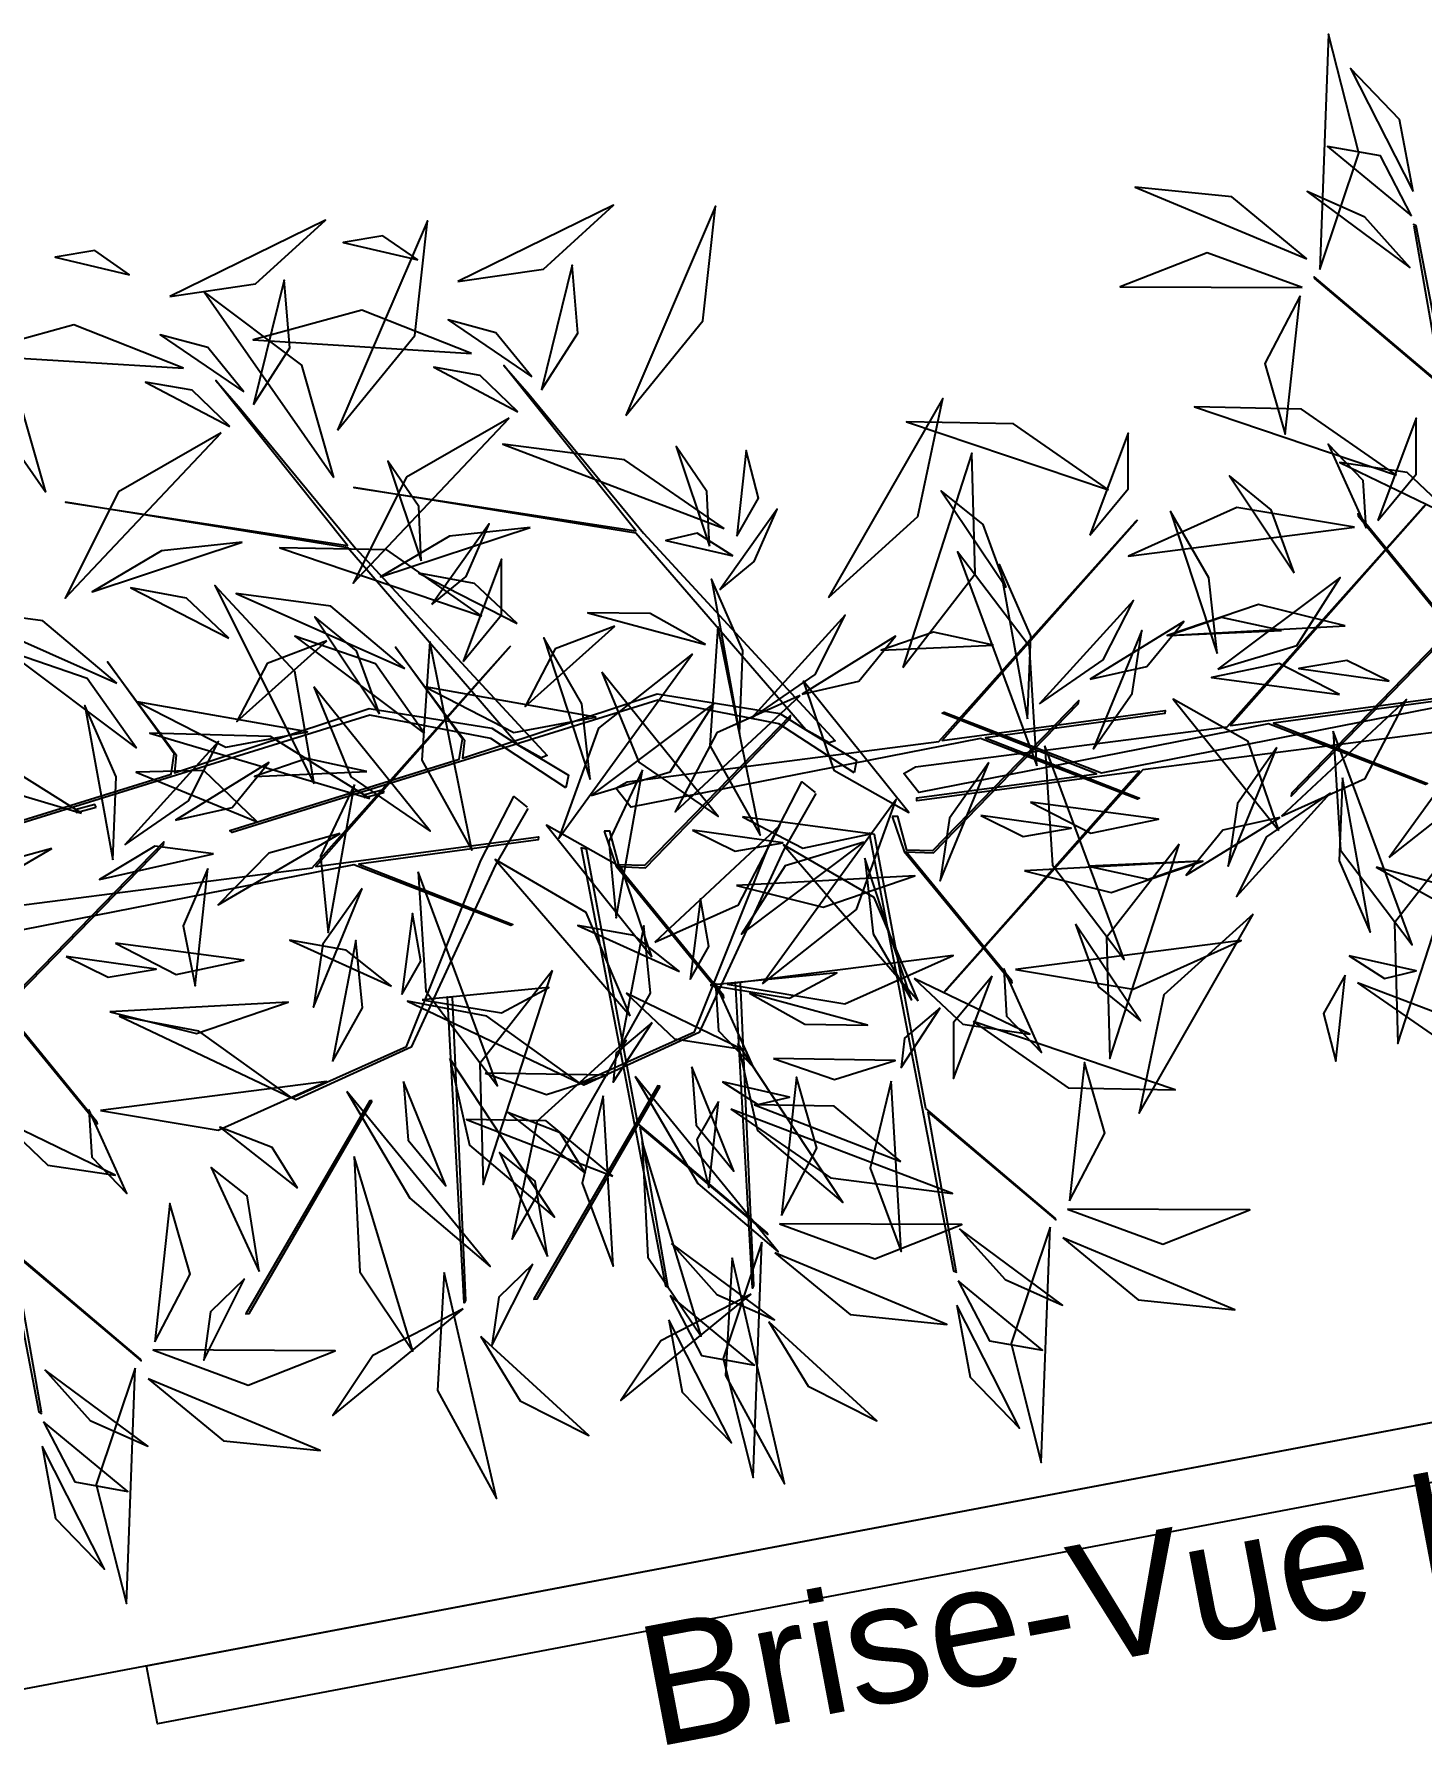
# Model space of a CAD drawing. Header units: centimetres. Extents: x 197412 to 267601, y -375791 to -305433.
# Drawn here: x 207585 to 208763, y -344575 to -343131 of the extents above; entities that cross this region are included whole.
import ezdxf

# ---------------------------------------------------------------- set-up
doc = ezdxf.new("R2010")
doc.units = ezdxf.units.CM
doc.layers.add('3-BAT C-Niveau 0', color=250, linetype='Continuous')
doc.styles.add('Helvetica', font='arial.ttf')

# ---------------------------------------------------------------- blocks, each defined once
blk = doc.blocks.new('Groupe-240-1')
at = {"linetype": 'Continuous', "flags": 128}
for points in [[(12559.5, -47176.49), (12553.13, -47172.32), (12542.85, -47170.32), (12506.75, -47181.54), (12506.55, -47181.37), (12525.99, -47175.33), (12526.27, -47173.62), (12520.59, -47165.81), (12526.44, -47173.71), (12526.28, -47175.22), (12542.81, -47169.78), (12553.2, -47171.45), (12555.42, -47172.84), (12540.99, -47156.14), (12517.04, -47152.25), (12540.98, -47155.94), (12529.79, -47141.92), (12531.9, -47144.34), (12541.62, -47156.14), (12557.9, -47173.75), (12557.4, -47173.95), (12555.42, -47172.84), (12559.73, -47175.43)], [(12607.99, -47153.77), (12591.44, -47172.47), (12610.34, -47169.95), (12610.32, -47170.19), (12595.1, -47172.25), (12608.17, -47177.38), (12608, -47177.47), (12594.67, -47172.31), (12565, -47178.14), (12563.73, -47176.53), (12564.7, -47175.98), (12591.15, -47172.58), (12607.8, -47153.95)], [(12554.81, -47164.48), (12538.27, -47183.18), (12557.16, -47180.66), (12557.15, -47180.9), (12541.92, -47182.97), (12554.99, -47188.09), (12554.83, -47188.18), (12541.49, -47183.03), (12511.82, -47188.85), (12510.55, -47187.25), (12511.53, -47186.69), (12537.98, -47183.29), (12554.62, -47164.66)], [(12562.75, -47180.19), (12563.75, -47183.14), (12572.91, -47194.31), (12572.88, -47194.13), (12563.93, -47183.18), (12566.24, -47183.28), (12578.52, -47170.62), (12578.56, -47170.36), (12566.16, -47183.1), (12563.98, -47183.04), (12563.22, -47180.18)], [(12509.57, -47190.9), (12510.58, -47193.85), (12519.74, -47205.02), (12519.7, -47204.84), (12510.75, -47193.89), (12513.06, -47193.99), (12525.34, -47181.33), (12525.39, -47181.07), (12512.99, -47193.81), (12510.81, -47193.75), (12510.04, -47190.89)], [(12550.99, -47220), (12550.87, -47220.22), (12549.45, -47194.24), (12549.84, -47194.26)], [(12543.05, -47203.06), (12542.86, -47203.06), (12532.34, -47221.15), (12532.61, -47221.11)]]:
    blk.add_lwpolyline(points, close=True, dxfattribs=at)
for points in [[(12556.26, -47178.25), (12553.52, -47183.04), (12546.37, -47198.52), (12536.57, -47202.99), (12536.23, -47202.82), (12545.97, -47198.45), (12552.27, -47182.67), (12555.08, -47177.23), (12556.21, -47178.15)], [(12568.16, -47218.77), (12565.81, -47205.29), (12576.63, -47214.41), (12576.58, -47214.27), (12565.59, -47204.98), (12561.24, -47181.71), (12560.8, -47181.59), (12567.94, -47218.76), (12568.18, -47218.87), (12568.17, -47218.8)], [(12514.99, -47229.48), (12512.63, -47216), (12523.45, -47225.12), (12523.4, -47224.98), (12512.42, -47215.69), (12508.07, -47192.42), (12507.62, -47192.3), (12514.77, -47229.47), (12515.01, -47229.59), (12514.99, -47229.51)]]:
    blk.add_lwpolyline(points, dxfattribs=at)
at = {"linetype": 'Continuous'}
for points in [[(12525.88, -47134.79, -212.86), (12533.15, -47133.72, -209.91), (12539.11, -47128.31, -208.14), (12539.11, -47128.31, -208.14), (12525.88, -47134.79, -212.86)], [(12525.88, -47134.79, -212.86), (12533.15, -47133.72, -209.91), (12539.11, -47128.31, -208.14), (12539.11, -47128.31, -208.14), (12525.88, -47134.79, -212.86)], [(12540.13, -47146.14, -223.66), (12546.68, -47138.12, -222.36), (12547.75, -47128.38, -219.58), (12547.75, -47128.38, -219.58), (12540.13, -47146.14, -223.66)], [(12522.48, -47132.96, -211.21), (12519.53, -47130.89, -209.03), (12516.15, -47131.47, -206.71), (12516.15, -47131.47, -206.71), (12522.48, -47132.96, -211.21)], [(12522.48, -47132.96, -211.21), (12519.53, -47130.89, -209.03), (12516.15, -47131.47, -206.71), (12516.15, -47131.47, -206.71), (12522.48, -47132.96, -211.21)], [(12532.99, -47143.98, -232.48), (12536.06, -47139.17, -232.45), (12535.59, -47133.4, -231.83), (12535.59, -47133.4, -231.83), (12532.99, -47143.98, -232.48)], [(12515.37, -47151.41, -215.07), (12512.64, -47141.89, -213.8), (12504.37, -47135.64, -214.42), (12504.37, -47135.64, -214.42), (12515.37, -47151.41, -215.07)], [(12527.05, -47140.89, -228.35), (12517.74, -47137.21, -229.1), (12508.53, -47139.74, -232.12), (12508.53, -47139.74, -232.12), (12527.05, -47140.89, -228.35)], [(12532.18, -47142.88, -232.75), (12529.11, -47139.14, -233.5), (12525.06, -47138.04, -235.42), (12525.06, -47138.04, -235.42), (12532.18, -47142.88, -232.75)], [(12530.97, -47145.84, -229.3), (12527.78, -47142.75, -228.25), (12523.83, -47142.06, -226.49), (12523.83, -47142.06, -226.49), (12530.97, -47145.84, -229.3)], [(12605.53, -47151.22, -207.25), (12597.48, -47145.6, -205.29), (12588.41, -47145.43, -201.98), (12588.41, -47145.43, -201.98), (12605.53, -47151.22, -207.25)], [(12530.25, -47146.38, -228.97), (12521.53, -47151.38, -227.8), (12517, -47160.39, -227.09), (12517, -47160.39, -227.09), (12530.25, -47146.38, -228.97)], [(12603.95, -47155.07, -215.21), (12607.22, -47151.12, -213.09), (12607.22, -47146.39, -210.46), (12607.22, -47146.39, -210.46), (12603.95, -47155.07, -215.21)], [(12547.23, -47157.24, -172.05), (12547.02, -47152.61, -171.7), (12544.4, -47148.77, -172.02), (12544.4, -47148.77, -172.02), (12547.23, -47157.24, -172.05)], [(12547.23, -47157.24, -172.05), (12547.02, -47152.61, -171.7), (12544.4, -47148.77, -172.02), (12544.4, -47148.77, -172.02), (12547.23, -47157.24, -172.05)], [(12596.85, -47159.5, -210.84), (12594.9, -47154.16, -209.98), (12591.35, -47151.28, -207.2), (12591.35, -47151.28, -207.2), (12596.85, -47159.5, -210.84)], [(12548.12, -47160.94, -171.59), (12551.03, -47158.55, -169.03), (12552.99, -47154.1, -167.96), (12552.99, -47154.1, -167.96), (12548.12, -47160.94, -171.59)], [(12614.75, -47165.09, -200.44), (12614.04, -47158.67, -199.26), (12610.8, -47153.06, -200.49), (12610.8, -47153.06, -200.49), (12614.75, -47165.09, -200.44)], [(12532.03, -47155.66, -196.26), (12525.17, -47156.38, -195.05), (12519.31, -47159.86, -196.39), (12519.31, -47159.86, -196.39), (12532.03, -47155.66, -196.26)], [(12552.36, -47161.93, -207.25), (12544.3, -47156.31, -205.29), (12535.23, -47156.14, -201.98), (12535.23, -47156.14, -201.98), (12552.36, -47161.93, -207.25)], [(12550.77, -47165.78, -215.21), (12554.04, -47161.83, -213.09), (12554.04, -47157.1, -210.46), (12554.04, -47157.1, -210.46), (12550.77, -47165.78, -215.21)], [(12530.91, -47163.79, -195.33), (12527.31, -47160.41, -195.1), (12522.58, -47159.53, -194.26), (12522.58, -47159.53, -194.26), (12530.91, -47163.79, -195.33)], [(12574.22, -47171.89, -183.78), (12574.5, -47164.85, -183.14), (12571.86, -47158.8, -184.94), (12571.86, -47158.8, -184.94), (12574.22, -47171.89, -183.78)], [(12614.82, -47166.44, -200.73), (12621.51, -47164.42, -197.34), (12625.21, -47158.64, -193.77), (12625.21, -47158.64, -193.77), (12614.82, -47166.44, -200.73)], [(12614.82, -47166.44, -200.73), (12621.51, -47164.42, -197.34), (12625.21, -47158.64, -193.77), (12625.21, -47158.64, -193.77), (12614.82, -47166.44, -200.73)], [(12521.38, -47167.62, -201.48), (12515.12, -47162.32, -202.35), (12507.08, -47161.25, -201.76), (12507.08, -47161.25, -201.76), (12521.38, -47167.62, -201.48)], [(12543.68, -47170.21, -210.84), (12541.73, -47164.87, -209.98), (12538.18, -47161.99, -207.2), (12538.18, -47161.99, -207.2), (12543.68, -47170.21, -210.84)], [(12575.23, -47170.62, -176.88), (12580.65, -47166.89, -176.9), (12583.2, -47161.84, -174.04), (12583.2, -47161.84, -174.04), (12575.23, -47170.62, -176.88)], [(12539.21, -47164.03, -184.69), (12534.14, -47165.95, -183.17), (12531.58, -47170.87, -181.63), (12531.58, -47170.87, -181.63), (12539.21, -47164.03, -184.69)], [(12547.94, -47164.07, -176.08), (12547.26, -47174.15, -174.79), (12551.53, -47181.79, -170.69), (12551.53, -47181.79, -170.69), (12547.94, -47164.07, -176.08)], [(12561.57, -47175.8, -200.44), (12560.86, -47169.38, -199.26), (12557.62, -47163.77, -200.49), (12557.62, -47163.77, -200.49), (12561.57, -47175.8, -200.44)], [(12579.54, -47168.54, -161.32), (12584.36, -47167.45, -161.24), (12587.47, -47163.64, -160.95), (12587.47, -47163.64, -160.95), (12579.54, -47168.54, -161.32)], [(12595.78, -47164.39, -223.21), (12590.69, -47163.29, -222.61), (12586.26, -47164.82, -220.88), (12586.26, -47164.82, -220.88), (12595.78, -47164.39, -223.21)], [(12595.78, -47164.39, -223.21), (12590.69, -47163.29, -222.61), (12586.26, -47164.82, -220.88), (12586.26, -47164.82, -220.88), (12595.78, -47164.39, -223.21)], [(12523.06, -47173.14, -207.16), (12518.88, -47167.22, -205.48), (12512.07, -47164.87, -203.83), (12512.07, -47164.87, -203.83), (12523.06, -47173.14, -207.16)], [(12523.06, -47173.14, -207.16), (12518.88, -47167.22, -205.48), (12512.07, -47164.87, -203.83), (12512.07, -47164.87, -203.83), (12523.06, -47173.14, -207.16)], [(12629.35, -47182.41, -204.31), (12637.34, -47176.12, -204.16), (12640.7, -47166.78, -202.67), (12640.7, -47166.78, -202.67), (12629.35, -47182.41, -204.31)], [(12538.1, -47167.93, -205.3), (12541.25, -47175.57, -204.92), (12547.97, -47180.17, -203.9), (12547.97, -47180.17, -203.9), (12538.1, -47167.93, -205.3)], [(12521.04, -47182.6, -183.78), (12521.33, -47175.57, -183.14), (12518.68, -47169.51, -184.94), (12518.68, -47169.51, -184.94), (12521.04, -47182.6, -183.78)], [(12523.13, -47169.19, -188.89), (12530.63, -47173.05, -185.79), (12537.58, -47171.75, -181.22), (12537.58, -47171.75, -181.22), (12523.13, -47169.19, -188.89)], [(12561.64, -47177.15, -200.73), (12568.34, -47175.13, -197.34), (12572.04, -47169.35, -193.77), (12572.04, -47169.35, -193.77), (12561.64, -47177.15, -200.73)], [(12561.64, -47177.15, -200.73), (12568.34, -47175.13, -197.34), (12572.04, -47169.35, -193.77), (12572.04, -47169.35, -193.77), (12561.64, -47177.15, -200.73)], [(12619.98, -47180.13, -210.57), (12617.39, -47172.56, -206.9), (12611.02, -47168.97, -202.54), (12611.02, -47168.97, -202.54), (12619.98, -47180.13, -210.57)], [(12620.23, -47178.9, -217.22), (12627.31, -47175.71, -219.34), (12630.84, -47169, -221.55), (12630.84, -47169, -221.55), (12620.23, -47178.9, -217.22)], [(12522.06, -47181.33, -176.88), (12527.47, -47177.6, -176.9), (12530.03, -47172.56, -174.04), (12530.03, -47172.56, -174.04), (12522.06, -47181.33, -176.88)], [(12600.15, -47172.93, -225.36), (12600.78, -47183.05, -224.7), (12606.86, -47191.08, -224), (12606.86, -47191.08, -224), (12600.15, -47172.93, -225.36)], [(12518.4, -47178.65, -206.43), (12510, -47173.38, -204.4), (12499.74, -47173.11, -204.36), (12499.74, -47173.11, -204.36), (12518.4, -47178.65, -206.43)], [(12518.4, -47178.65, -206.43), (12510, -47173.38, -204.4), (12499.74, -47173.11, -204.36), (12499.74, -47173.11, -204.36), (12518.4, -47178.65, -206.43)], [(12526.36, -47179.25, -161.32), (12531.18, -47178.17, -161.24), (12534.3, -47174.35, -160.95), (12534.3, -47174.35, -160.95), (12526.36, -47179.25, -161.32)], [(12542.61, -47175.1, -223.21), (12537.51, -47174, -222.61), (12533.08, -47175.54, -220.88), (12533.08, -47175.54, -220.88), (12542.61, -47175.1, -223.21)], [(12542.61, -47175.1, -223.21), (12537.51, -47174, -222.61), (12533.08, -47175.54, -220.88), (12533.08, -47175.54, -220.88), (12542.61, -47175.1, -223.21)], [(12595.38, -47174.34, -228.81), (12592.06, -47179.07, -229.15), (12591.25, -47184.39, -227.32), (12591.25, -47184.39, -227.32), (12595.38, -47174.34, -228.81)], [(12541.55, -47176.21, -185.42), (12538.68, -47182.31, -185.31), (12539.32, -47188.78, -184.01), (12539.32, -47188.78, -184.01), (12541.55, -47176.21, -185.42)], [(12519.65, -47178.14, -203.84), (12519.54, -47177.91, -203.87), (12517.86, -47178.36, -202.04), (12517.96, -47178.58, -202.02), (12519.65, -47178.14, -203.84)], [(12576.18, -47193.13, -204.31), (12584.17, -47186.83, -204.16), (12587.52, -47177.49, -202.67), (12587.52, -47177.49, -202.67), (12576.18, -47193.13, -204.31)], [(12566.8, -47190.84, -210.57), (12564.21, -47183.27, -206.9), (12557.84, -47179.68, -202.54), (12557.84, -47179.68, -202.54), (12566.8, -47190.84, -210.57)], [(12567.05, -47189.61, -217.22), (12574.13, -47186.43, -219.34), (12577.66, -47179.71, -221.55), (12577.66, -47179.71, -221.55), (12567.05, -47189.61, -217.22)], [(12570.25, -47180.1, -197.01), (12573.85, -47181.87, -196.39), (12577.92, -47181.17, -196.61), (12577.92, -47181.17, -196.61), (12570.25, -47180.1, -197.01)], [(12574.47, -47178.97, -186.16), (12579.6, -47181.62, -185.75), (12585.34, -47180.4, -185.13), (12585.34, -47180.4, -185.13), (12574.47, -47178.97, -186.16)], [(12515.89, -47181.64, -199.98), (12509.86, -47183.3, -200.36), (12505.55, -47187.68, -199.46), (12505.55, -47187.68, -199.46), (12515.89, -47181.64, -199.98)], [(12611.53, -47181.28, -220.85), (12605.38, -47189.2, -221.31), (12605.66, -47199.46, -222.56), (12605.66, -47199.46, -222.56), (12611.53, -47181.28, -220.85)], [(12564.94, -47195.84, -178.9), (12561.23, -47187.07, -176.01), (12553.5, -47182.59, -172.29), (12553.5, -47182.59, -172.29), (12564.94, -47195.84, -178.9)], [(12564.94, -47195.84, -178.9), (12561.23, -47187.07, -176.01), (12553.5, -47182.59, -172.29), (12553.5, -47182.59, -172.29), (12564.94, -47195.84, -178.9)], [(12546.97, -47183.64, -225.36), (12547.61, -47193.76, -224.7), (12553.69, -47201.8, -224), (12553.69, -47201.8, -224), (12546.97, -47183.64, -225.36)], [(12573.97, -47184.79, -247.3), (12581.34, -47186.62, -244.69), (12589.1, -47183.97, -243.35), (12589.1, -47183.97, -243.35), (12573.97, -47184.79, -247.3)], [(12573.97, -47184.79, -247.3), (12581.34, -47186.62, -244.69), (12589.1, -47183.97, -243.35), (12589.1, -47183.97, -243.35), (12573.97, -47184.79, -247.3)], [(12628.26, -47183.22, -204.62), (12632.95, -47185.84, -205.07), (12638.25, -47185.92, -204.23), (12638.25, -47185.92, -204.23), (12628.26, -47183.22, -204.62)], [(12542.2, -47185.05, -228.81), (12538.88, -47189.78, -229.15), (12538.07, -47195.11, -227.32), (12538.07, -47195.11, -227.32), (12542.2, -47185.05, -228.81)], [(12545.59, -47194.03, -202.35), (12547.18, -47191.22, -200.21), (12546.47, -47187.17, -199.09), (12546.47, -47187.17, -199.09), (12545.59, -47194.03, -202.35)], [(12617.82, -47187.22, -220.09), (12610.23, -47194.08, -220.53), (12608.13, -47204.1, -219.34), (12608.13, -47204.1, -219.34), (12617.82, -47187.22, -220.09)], [(12521.29, -47189.68, -186.16), (12526.42, -47192.33, -185.75), (12532.16, -47191.12, -185.13), (12532.16, -47191.12, -185.13), (12521.29, -47189.68, -186.16)], [(12544.69, -47193.33, -202.12), (12540.86, -47190.29, -201.54), (12536.06, -47189.43, -202.14), (12536.06, -47189.43, -202.14), (12544.69, -47193.33, -202.12)], [(12539.68, -47199.74, -199.77), (12542.23, -47195.17, -197.57), (12541.66, -47189.46, -196.35), (12541.66, -47189.46, -196.35), (12539.68, -47199.74, -199.77)], [(12517.08, -47190.81, -197.01), (12520.67, -47192.58, -196.39), (12524.74, -47191.88, -196.61), (12524.74, -47191.88, -196.61), (12517.08, -47190.81, -197.01)], [(12573.19, -47193.17, -179.52), (12583.17, -47194.83, -178.73), (12592.36, -47190.72, -177.91), (12592.36, -47190.72, -177.91), (12573.19, -47193.17, -179.52)], [(12625.96, -47190.75, -212.09), (12628.95, -47192.67, -209.87), (12631.64, -47192.04, -207.1), (12631.64, -47192.04, -207.1), (12625.96, -47190.75, -212.09)], [(12625.96, -47190.75, -212.09), (12628.95, -47192.67, -209.87), (12631.64, -47192.04, -207.1), (12631.64, -47192.04, -207.1), (12625.96, -47190.75, -212.09)], [(12558.35, -47191.99, -220.85), (12552.2, -47199.91, -221.31), (12552.48, -47210.17, -222.56), (12552.48, -47210.17, -222.56), (12558.35, -47191.99, -220.85)], [(12572.2, -47193.09, -179.83), (12572.45, -47197.13, -178.67), (12575.42, -47200.22, -177.99), (12575.42, -47200.22, -177.99), (12572.2, -47193.09, -179.83)], [(12625.62, -47192.4, -213.12), (12623.77, -47195.64, -210.71), (12624.82, -47199.7, -208.62), (12624.82, -47199.7, -208.62), (12625.62, -47192.4, -213.12)], [(12625.62, -47192.4, -213.12), (12623.77, -47195.64, -210.71), (12624.82, -47199.7, -208.62), (12624.82, -47199.7, -208.62), (12625.62, -47192.4, -213.12)], [(12626.68, -47193.05, -212.64), (12635.13, -47198.9, -211.07), (12645.47, -47200.21, -212.06), (12645.47, -47200.21, -212.06), (12626.68, -47193.05, -212.64)], [(12626.68, -47193.05, -212.64), (12635.13, -47198.9, -211.07), (12645.47, -47200.21, -212.06), (12645.47, -47200.21, -212.06), (12626.68, -47193.05, -212.64)], [(12520.8, -47195.51, -247.3), (12528.16, -47197.34, -244.69), (12535.92, -47194.68, -243.35), (12535.92, -47194.68, -243.35), (12520.8, -47195.51, -247.3)], [(12520.8, -47195.51, -247.3), (12528.16, -47197.34, -244.69), (12535.92, -47194.68, -243.35), (12535.92, -47194.68, -243.35), (12520.8, -47195.51, -247.3)], [(12547.3, -47194.5, -198.87), (12554.04, -47195.6, -195.41), (12558.04, -47193.46, -190.33), (12558.04, -47193.46, -190.33), (12547.3, -47194.5, -198.87)], [(12564.6, -47193.92, -207.06), (12568.72, -47197.81, -208.24), (12574.43, -47198.67, -209.24), (12574.43, -47198.67, -209.24), (12564.6, -47193.92, -207.06)], [(12575.08, -47193.93, -204.62), (12579.77, -47196.55, -205.07), (12585.08, -47196.63, -204.23), (12585.08, -47196.63, -204.23), (12575.08, -47193.93, -204.62)], [(12536.23, -47202.82, -197.23), (12528.35, -47197.15, -194.28), (12521.61, -47195.88, -188.42), (12521.61, -47195.88, -188.42), (12536.23, -47202.82, -197.23)], [(12566.81, -47196.42, -177.75), (12563.77, -47199, -175.38), (12563.52, -47201.48, -172.12), (12563.52, -47201.48, -172.12), (12566.81, -47196.42, -177.75)], [(12564.65, -47197.93, -220.09), (12557.06, -47204.79, -220.53), (12554.95, -47214.81, -219.34), (12554.95, -47214.81, -219.34), (12564.65, -47197.93, -220.09)], [(12549.65, -47199.46, -233.25), (12551.32, -47206.84, -238.65), (12558.54, -47212.95, -241.93), (12558.54, -47212.95, -241.93), (12549.65, -47199.46, -233.25)], [(12520.01, -47203.88, -179.52), (12530, -47205.55, -178.73), (12539.18, -47201.43, -177.91), (12539.18, -47201.43, -177.91), (12520.01, -47203.88, -179.52)], [(12545.73, -47201.42, -207.72), (12546.11, -47206.39, -206.62), (12549.3, -47210.29, -205.86), (12549.3, -47210.29, -205.86), (12545.73, -47201.42, -207.72)], [(12552.66, -47200.73, -229.03), (12557.85, -47202.52, -227.48), (12563, -47200.9, -225.66), (12563, -47200.9, -225.66), (12552.66, -47200.73, -229.03)], [(12572.78, -47201.46, -212.09), (12575.78, -47203.39, -209.87), (12578.46, -47202.75, -207.1), (12578.46, -47202.75, -207.1), (12572.78, -47201.46, -212.09)], [(12572.78, -47201.46, -212.09), (12575.78, -47203.39, -209.87), (12578.46, -47202.75, -207.1), (12578.46, -47202.75, -207.1), (12572.78, -47201.46, -212.09)], [(12577.79, -47212.81, -181.99), (12580.79, -47207.07, -181.12), (12579.07, -47201.07, -179.03), (12579.07, -47201.07, -179.03), (12577.79, -47212.81, -181.99)], [(12540.92, -47202.26, -210.1), (12546.26, -47211.34, -209.96), (12553.06, -47217.12, -205.95), (12553.06, -47217.12, -205.95), (12540.92, -47202.26, -210.1)], [(12562.65, -47202.65, -200.41), (12560.87, -47210.04, -200.32), (12563.5, -47217.11, -200.54), (12563.5, -47217.11, -200.54), (12562.65, -47202.65, -200.41)], [(12572.44, -47203.12, -213.12), (12570.6, -47206.35, -210.71), (12571.64, -47210.41, -208.62), (12571.64, -47210.41, -208.62), (12572.44, -47203.12, -213.12)], [(12572.44, -47203.12, -213.12), (12570.6, -47206.35, -210.71), (12571.64, -47210.41, -208.62), (12571.64, -47210.41, -208.62), (12572.44, -47203.12, -213.12)], [(12511.43, -47204.63, -207.06), (12515.55, -47208.52, -208.24), (12521.25, -47209.38, -209.24), (12521.25, -47209.38, -209.24), (12511.43, -47204.63, -207.06)], [(12519.03, -47203.8, -179.83), (12519.27, -47207.84, -178.67), (12522.24, -47210.93, -177.99), (12522.24, -47210.93, -177.99), (12519.03, -47203.8, -179.83)], [(12563.48, -47209.47, -189.87), (12557.83, -47204.77, -186.93), (12551.06, -47204.65, -183.27), (12551.06, -47204.65, -183.27), (12563.48, -47209.47, -189.87)], [(12573.5, -47203.76, -212.64), (12581.95, -47209.61, -211.07), (12592.29, -47210.92, -212.06), (12592.29, -47210.92, -212.06), (12573.5, -47203.76, -212.64)], [(12573.5, -47203.76, -212.64), (12581.95, -47209.61, -211.07), (12592.29, -47210.92, -212.06), (12592.29, -47210.92, -212.06), (12573.5, -47203.76, -212.64)], [(12536.72, -47210.49, -218.46), (12534.57, -47207.03, -216.39), (12530.13, -47205.3, -215.43), (12530.13, -47205.3, -215.43), (12536.72, -47210.49, -218.46)], [(12533.48, -47217.54, -202.5), (12532.46, -47211.14, -200.11), (12529.41, -47208.71, -195.35), (12529.41, -47208.71, -195.35), (12533.48, -47217.54, -202.5)], [(12541.52, -47207.78, -221.24), (12542.02, -47217.58, -218.96), (12546.52, -47224.31, -214.31), (12546.52, -47224.31, -214.31), (12541.52, -47207.78, -221.24)], [(12524.62, -47223.52, -181.99), (12527.62, -47217.78, -181.12), (12525.89, -47211.78, -179.03), (12525.89, -47211.78, -179.03), (12524.62, -47223.52, -181.99)], [(12577.63, -47213.5, -182.25), (12585.71, -47216.48, -178.08), (12593.09, -47213.57, -173.29), (12593.09, -47213.57, -173.29), (12577.63, -47213.5, -182.25)], [(12568.47, -47215.18, -186.97), (12572.31, -47219.49, -187.38), (12577.2, -47221.66, -185.5), (12577.2, -47221.66, -185.5), (12568.47, -47215.18, -186.97)], [(12576.13, -47215.05, -186.41), (12572.83, -47224.92, -187.61), (12575.39, -47235.02, -186.97), (12575.39, -47235.02, -186.97), (12576.13, -47215.05, -186.41)], [(12577.22, -47215.96, -186.4), (12583.61, -47221.2, -186.75), (12591.81, -47222.04, -187), (12591.81, -47222.04, -187), (12577.22, -47215.96, -186.4)], [(12549.16, -47217.63, -223.19), (12548.59, -47227.64, -225.59), (12553.61, -47236.81, -225.79), (12553.61, -47236.81, -225.79), (12549.16, -47217.63, -223.19)], [(12549.16, -47217.63, -223.19), (12548.59, -47227.64, -225.59), (12553.61, -47236.81, -225.79), (12553.61, -47236.81, -225.79), (12549.16, -47217.63, -223.19)], [(12532.24, -47218.18, -211.6), (12529.35, -47220.98, -211.07), (12528.77, -47225.08, -211.1), (12528.77, -47225.08, -211.1), (12532.24, -47218.18, -211.6)], [(12550.79, -47220.72, -214.21), (12543.12, -47224.68, -211.43), (12539.73, -47229.76, -206.15), (12539.73, -47229.76, -206.15), (12550.79, -47220.72, -214.21)], [(12568.35, -47219.59, -174.58), (12571, -47224.68, -172.2), (12575.49, -47225.5, -168.43), (12575.49, -47225.5, -168.43), (12568.35, -47219.59, -174.58)], [(12568.22, -47221.66, -174.84), (12569.36, -47227.79, -175.45), (12573.54, -47232.1, -176.76), (12573.54, -47232.1, -176.76), (12568.22, -47221.66, -174.84)], [(12552.27, -47223.07, -215.73), (12555.62, -47228.54, -216.78), (12561.45, -47231.48, -215.22), (12561.45, -47231.48, -215.22), (12552.27, -47223.07, -215.73)], [(12552.27, -47223.07, -215.73), (12555.62, -47228.54, -216.78), (12561.45, -47231.48, -215.22), (12561.45, -47231.48, -215.22), (12552.27, -47223.07, -215.73)], [(12524.45, -47224.21, -182.25), (12532.53, -47227.19, -178.08), (12539.91, -47224.28, -173.29), (12539.91, -47224.28, -173.29), (12524.45, -47224.21, -182.25)], [(12515.29, -47225.9, -186.97), (12519.14, -47230.2, -187.38), (12524.02, -47232.37, -185.5), (12524.02, -47232.37, -185.5), (12515.29, -47225.9, -186.97)], [(12522.95, -47225.76, -186.41), (12519.65, -47235.64, -187.61), (12522.22, -47245.74, -186.97), (12522.22, -47245.74, -186.97), (12522.95, -47225.76, -186.41)], [(12524.05, -47226.67, -186.4), (12530.43, -47231.92, -186.75), (12538.64, -47232.75, -187), (12538.64, -47232.75, -187), (12524.05, -47226.67, -186.4)], [(12515.17, -47230.31, -174.58), (12517.82, -47235.39, -172.2), (12522.32, -47236.21, -168.43), (12522.32, -47236.21, -168.43), (12515.17, -47230.31, -174.58)], [(12515.05, -47232.37, -174.84), (12516.19, -47238.5, -175.45), (12520.36, -47242.81, -176.76), (12520.36, -47242.81, -176.76), (12515.05, -47232.37, -174.84)]]:
    blk.add_polyline3d(points, dxfattribs=at)
blk = doc.blocks.new('Groupe-241-1')
at = {"linetype": 'Continuous', "flags": 128}
for points in [[(12631.44, -47128.79), (12633.8, -47142.26), (12622.98, -47133.14), (12623.03, -47133.28), (12634.01, -47142.58), (12638.36, -47165.84), (12638.81, -47165.97), (12631.66, -47128.8), (12631.42, -47128.68), (12631.44, -47128.75)], [(12580.7, -47176.99), (12577.96, -47181.79), (12570.81, -47197.27), (12561.02, -47201.74), (12560.67, -47201.56), (12570.42, -47197.2), (12576.72, -47181.42), (12579.53, -47175.98), (12580.65, -47176.9)], [(12592.61, -47217.51), (12590.25, -47204.04), (12601.07, -47213.16), (12601.02, -47213.02), (12590.04, -47203.72), (12585.69, -47180.46), (12585.24, -47180.34), (12592.39, -47217.5), (12592.63, -47217.62), (12592.61, -47217.55)]]:
    blk.add_lwpolyline(points, dxfattribs=at)
for points in [[(12583.95, -47175.23), (12577.58, -47171.07), (12567.29, -47169.07), (12531.19, -47180.29), (12530.99, -47180.12), (12550.44, -47174.08), (12550.72, -47172.37), (12545.03, -47164.55), (12550.88, -47172.46), (12550.73, -47173.97), (12567.25, -47168.53), (12577.65, -47170.2), (12579.87, -47171.59), (12565.43, -47154.89), (12541.49, -47151), (12565.43, -47154.69), (12554.23, -47140.67), (12556.34, -47143.09), (12566.07, -47154.89), (12582.35, -47172.5), (12581.84, -47172.69), (12579.87, -47171.59), (12584.17, -47174.18)], [(12632.43, -47152.52), (12615.89, -47171.22), (12634.79, -47168.7), (12634.77, -47168.94), (12619.54, -47171), (12632.61, -47176.13), (12632.45, -47176.21), (12619.11, -47171.06), (12589.44, -47176.89), (12588.17, -47175.28), (12589.15, -47174.73), (12615.6, -47171.33), (12632.24, -47152.69)], [(12636.86, -47167.37), (12635.86, -47164.41), (12626.69, -47153.24), (12626.73, -47153.42), (12635.68, -47164.38), (12633.37, -47164.27), (12621.09, -47176.93), (12621.04, -47177.2), (12633.44, -47164.45), (12635.62, -47164.51), (12636.39, -47167.38)], [(12587.19, -47178.93), (12588.2, -47181.89), (12597.36, -47193.06), (12597.33, -47192.88), (12588.37, -47181.92), (12590.69, -47182.03), (12602.96, -47169.37), (12603.01, -47169.1), (12590.61, -47181.85), (12588.43, -47181.79), (12587.67, -47178.92)], [(12591.62, -47193.78), (12608.16, -47175.09), (12589.27, -47177.6), (12589.28, -47177.36), (12604.51, -47175.3), (12591.44, -47170.17), (12591.6, -47170.09), (12604.94, -47175.24), (12634.61, -47169.41), (12635.88, -47171.02), (12634.9, -47171.57), (12608.45, -47174.97), (12591.81, -47193.61)], [(12575.43, -47218.75), (12575.32, -47218.97), (12573.9, -47192.99), (12574.29, -47193.01)], [(12567.5, -47201.81), (12567.31, -47201.8), (12556.79, -47219.89), (12557.05, -47219.86)]]:
    blk.add_lwpolyline(points, close=True, dxfattribs=at)
at = {"linetype": 'Continuous'}
for points in [[(12623.48, -47132.5, -186.41), (12626.78, -47122.63, -187.61), (12624.21, -47112.53, -186.97), (12624.21, -47112.53, -186.97), (12623.48, -47132.5, -186.41)], [(12631.38, -47125.89, -174.84), (12630.24, -47119.77, -175.45), (12626.07, -47115.45, -176.76), (12626.07, -47115.45, -176.76), (12631.38, -47125.89, -174.84)], [(12631.26, -47127.96, -174.58), (12628.61, -47122.87, -172.2), (12624.11, -47122.06, -168.43), (12624.11, -47122.06, -168.43), (12631.26, -47127.96, -174.58)], [(12622.38, -47131.6, -186.4), (12616, -47126.35, -186.75), (12607.79, -47125.51, -187), (12607.79, -47125.51, -187), (12622.38, -47131.6, -186.4)], [(12631.14, -47132.37, -186.97), (12627.29, -47128.06, -187.38), (12622.41, -47125.89, -185.5), (12622.41, -47125.89, -185.5), (12631.14, -47132.37, -186.97)], [(12550.32, -47133.54, -212.86), (12557.59, -47132.47, -209.91), (12563.55, -47127.06, -208.14), (12563.55, -47127.06, -208.14), (12550.32, -47133.54, -212.86)], [(12550.32, -47133.54, -212.86), (12557.59, -47132.47, -209.91), (12563.55, -47127.06, -208.14), (12563.55, -47127.06, -208.14), (12550.32, -47133.54, -212.86)], [(12564.57, -47144.89, -223.66), (12571.13, -47136.87, -222.36), (12572.2, -47127.13, -219.58), (12572.2, -47127.13, -219.58), (12564.57, -47144.89, -223.66)], [(12546.93, -47131.7, -211.21), (12543.97, -47129.64, -209.03), (12540.59, -47130.22, -206.71), (12540.59, -47130.22, -206.71), (12546.93, -47131.7, -211.21)], [(12546.93, -47131.7, -211.21), (12543.97, -47129.64, -209.03), (12540.59, -47130.22, -206.71), (12540.59, -47130.22, -206.71), (12546.93, -47131.7, -211.21)], [(12621.98, -47134.05, -182.25), (12613.9, -47131.08, -178.08), (12606.52, -47133.98, -173.29), (12606.52, -47133.98, -173.29), (12621.98, -47134.05, -182.25)], [(12557.44, -47142.72, -232.48), (12560.5, -47137.92, -232.45), (12560.03, -47132.15, -231.83), (12560.03, -47132.15, -231.83), (12557.44, -47142.72, -232.48)], [(12539.81, -47150.16, -215.07), (12537.08, -47140.64, -213.8), (12528.81, -47134.39, -214.42), (12528.81, -47134.39, -214.42), (12539.81, -47150.16, -215.07)], [(12621.81, -47134.74, -181.99), (12618.81, -47140.48, -181.12), (12620.54, -47146.48, -179.03), (12620.54, -47146.48, -179.03), (12621.81, -47134.74, -181.99)], [(12551.49, -47139.63, -228.35), (12542.19, -47135.96, -229.1), (12532.97, -47138.49, -232.12), (12532.97, -47138.49, -232.12), (12551.49, -47139.63, -228.35)], [(12556.62, -47141.63, -232.75), (12553.56, -47137.88, -233.5), (12549.51, -47136.79, -235.42), (12549.51, -47136.79, -235.42), (12556.62, -47141.63, -232.75)], [(12555.41, -47144.59, -229.3), (12552.22, -47141.5, -228.25), (12548.28, -47140.81, -226.49), (12548.28, -47140.81, -226.49), (12555.41, -47144.59, -229.3)], [(12581.78, -47160.34, -220.09), (12589.37, -47153.47, -220.53), (12591.48, -47143.45, -219.34), (12591.48, -47143.45, -219.34), (12581.78, -47160.34, -220.09)], [(12629.98, -47149.96, -207.25), (12621.92, -47144.35, -205.29), (12612.85, -47144.17, -201.98), (12612.85, -47144.17, -201.98), (12629.98, -47149.96, -207.25)], [(12554.69, -47145.13, -228.97), (12545.97, -47150.13, -227.8), (12541.45, -47159.14, -227.09), (12541.45, -47159.14, -227.09), (12554.69, -47145.13, -228.97)], [(12628.39, -47153.82, -215.21), (12631.66, -47149.87, -213.09), (12631.66, -47145.14, -210.46), (12631.66, -47145.14, -210.46), (12628.39, -47153.82, -215.21)], [(12572.93, -47154.5, -212.64), (12564.48, -47148.65, -211.07), (12554.14, -47147.34, -212.06), (12554.14, -47147.34, -212.06), (12572.93, -47154.5, -212.64)], [(12572.93, -47154.5, -212.64), (12564.48, -47148.65, -211.07), (12554.14, -47147.34, -212.06), (12554.14, -47147.34, -212.06), (12572.93, -47154.5, -212.64)], [(12571.68, -47155.99, -172.05), (12571.46, -47151.35, -171.7), (12568.85, -47147.52, -172.02), (12568.85, -47147.52, -172.02), (12571.68, -47155.99, -172.05)], [(12571.68, -47155.99, -172.05), (12571.46, -47151.35, -171.7), (12568.85, -47147.52, -172.02), (12568.85, -47147.52, -172.02), (12571.68, -47155.99, -172.05)], [(12573.99, -47155.15, -213.12), (12575.83, -47151.91, -210.71), (12574.79, -47147.86, -208.62), (12574.79, -47147.86, -208.62), (12573.99, -47155.15, -213.12)], [(12573.99, -47155.15, -213.12), (12575.83, -47151.91, -210.71), (12574.79, -47147.86, -208.62), (12574.79, -47147.86, -208.62), (12573.99, -47155.15, -213.12)], [(12588.08, -47166.28, -220.85), (12594.23, -47158.35, -221.31), (12593.95, -47148.1, -222.56), (12593.95, -47148.1, -222.56), (12588.08, -47166.28, -220.85)], [(12627.4, -47154.47, -179.83), (12627.16, -47150.42, -178.67), (12624.19, -47147.33, -177.99), (12624.19, -47147.33, -177.99), (12627.4, -47154.47, -179.83)], [(12635, -47153.63, -207.06), (12630.89, -47149.74, -208.24), (12625.18, -47148.88, -209.24), (12625.18, -47148.88, -209.24), (12635, -47153.63, -207.06)], [(12621.3, -47158.25, -210.84), (12619.35, -47152.91, -209.98), (12615.8, -47150.03, -207.2), (12615.8, -47150.03, -207.2), (12621.3, -47158.25, -210.84)], [(12572.57, -47159.69, -171.59), (12575.47, -47157.3, -169.03), (12577.43, -47152.84, -167.96), (12577.43, -47152.84, -167.96), (12572.57, -47159.69, -171.59)], [(12626.42, -47154.38, -179.52), (12616.43, -47152.72, -178.73), (12607.25, -47156.83, -177.91), (12607.25, -47156.83, -177.91), (12626.42, -47154.38, -179.52)], [(12556.48, -47154.4, -196.26), (12549.61, -47155.13, -195.05), (12543.76, -47158.6, -196.39), (12543.76, -47158.6, -196.39), (12556.48, -47154.4, -196.26)], [(12573.65, -47156.8, -212.09), (12570.65, -47154.88, -209.87), (12567.97, -47155.51, -207.1), (12567.97, -47155.51, -207.1), (12573.65, -47156.8, -212.09)], [(12573.65, -47156.8, -212.09), (12570.65, -47154.88, -209.87), (12567.97, -47155.51, -207.1), (12567.97, -47155.51, -207.1), (12573.65, -47156.8, -212.09)], [(12599.46, -47174.62, -225.36), (12598.83, -47164.51, -224.7), (12592.74, -47156.47, -224), (12592.74, -47156.47, -224), (12599.46, -47174.62, -225.36)], [(12555.36, -47162.54, -195.33), (12551.75, -47159.16, -195.1), (12547.03, -47158.28, -194.26), (12547.03, -47158.28, -194.26), (12555.36, -47162.54, -195.33)], [(12598.67, -47170.64, -183.78), (12598.95, -47163.6, -183.14), (12596.3, -47157.55, -184.94), (12596.3, -47157.55, -184.94), (12598.67, -47170.64, -183.78)], [(12538.13, -47176.15, -194.97), (12536.51, -47166.64, -192.57), (12529.71, -47159.34, -191.31), (12529.71, -47159.34, -191.31), (12538.13, -47176.15, -194.97)], [(12545.82, -47166.36, -201.48), (12539.56, -47161.07, -202.35), (12531.52, -47160, -201.76), (12531.52, -47160, -201.76), (12545.82, -47166.36, -201.48)], [(12599.68, -47169.37, -176.88), (12605.09, -47165.63, -176.9), (12607.65, -47160.59, -174.04), (12607.65, -47160.59, -174.04), (12599.68, -47169.37, -176.88)], [(12625.63, -47162.76, -247.3), (12618.27, -47160.93, -244.69), (12610.51, -47163.58, -243.35), (12610.51, -47163.58, -243.35), (12625.63, -47162.76, -247.3)], [(12625.63, -47162.76, -247.3), (12618.27, -47160.93, -244.69), (12610.51, -47163.58, -243.35), (12610.51, -47163.58, -243.35), (12625.63, -47162.76, -247.3)], [(12563.66, -47162.78, -184.69), (12558.59, -47164.7, -183.17), (12556.03, -47169.61, -181.63), (12556.03, -47169.61, -181.63), (12563.66, -47162.78, -184.69)], [(12571.35, -47164.33, -204.62), (12566.66, -47161.71, -205.07), (12561.35, -47161.64, -204.23), (12561.35, -47161.64, -204.23), (12571.35, -47164.33, -204.62)], [(12572.38, -47162.82, -176.08), (12571.71, -47172.9, -174.79), (12575.97, -47180.53, -170.69), (12575.97, -47180.53, -170.69), (12572.38, -47162.82, -176.08)], [(12603.98, -47167.29, -161.32), (12608.8, -47166.2, -161.24), (12611.92, -47162.39, -160.95), (12611.92, -47162.39, -160.95), (12603.98, -47167.29, -161.32)], [(12620.23, -47163.14, -223.21), (12615.13, -47162.04, -222.61), (12610.7, -47163.57, -220.88), (12610.7, -47163.57, -220.88), (12620.23, -47163.14, -223.21)], [(12620.23, -47163.14, -223.21), (12615.13, -47162.04, -222.61), (12610.7, -47163.57, -220.88), (12610.7, -47163.57, -220.88), (12620.23, -47163.14, -223.21)], [(12547.51, -47171.89, -207.16), (12543.33, -47165.97, -205.48), (12536.51, -47163.62, -203.83), (12536.51, -47163.62, -203.83), (12547.51, -47171.89, -207.16)], [(12547.51, -47171.89, -207.16), (12543.33, -47165.97, -205.48), (12536.51, -47163.62, -203.83), (12536.51, -47163.62, -203.83), (12547.51, -47171.89, -207.16)], [(12604.23, -47173.21, -228.81), (12607.55, -47168.48, -229.15), (12608.36, -47163.16, -227.32), (12608.36, -47163.16, -227.32), (12604.23, -47173.21, -228.81)], [(12570.25, -47165.14, -204.31), (12562.27, -47171.44, -204.16), (12558.91, -47180.77, -202.67), (12558.91, -47180.77, -202.67), (12570.25, -47165.14, -204.31)], [(12629.35, -47167.45, -197.01), (12625.76, -47165.68, -196.39), (12621.69, -47166.38, -196.61), (12621.69, -47166.38, -196.61), (12629.35, -47167.45, -197.01)], [(12562.55, -47166.68, -205.3), (12565.7, -47174.32, -204.92), (12572.41, -47178.92, -203.9), (12572.41, -47178.92, -203.9), (12562.55, -47166.68, -205.3)], [(12625.14, -47168.58, -186.16), (12620.01, -47165.94, -185.75), (12614.27, -47167.15, -185.13), (12614.27, -47167.15, -185.13), (12625.14, -47168.58, -186.16)], [(12547.57, -47167.94, -188.89), (12555.07, -47171.8, -185.79), (12562.03, -47170.5, -181.22), (12562.03, -47170.5, -181.22), (12547.57, -47167.94, -188.89)], [(12579.38, -47168.65, -217.22), (12572.3, -47171.84, -219.34), (12568.77, -47178.55, -221.55), (12568.77, -47178.55, -221.55), (12579.38, -47168.65, -217.22)], [(12579.63, -47167.42, -210.57), (12582.22, -47174.99, -206.9), (12588.59, -47178.59, -202.54), (12588.59, -47178.59, -202.54), (12579.63, -47167.42, -210.57)], [(12542.85, -47177.4, -206.43), (12534.44, -47172.13, -204.4), (12524.19, -47171.86, -204.36), (12524.19, -47171.86, -204.36), (12542.85, -47177.4, -206.43)], [(12542.85, -47177.4, -206.43), (12534.44, -47172.13, -204.4), (12524.19, -47171.86, -204.36), (12524.19, -47171.86, -204.36), (12542.85, -47177.4, -206.43)], [(12624.6, -47171.68, -225.36), (12625.23, -47181.8, -224.7), (12631.31, -47189.83, -224), (12631.31, -47189.83, -224), (12624.6, -47171.68, -225.36)], [(12619.82, -47173.09, -228.81), (12616.5, -47177.82, -229.15), (12615.69, -47183.14, -227.32), (12615.69, -47183.14, -227.32), (12619.82, -47173.09, -228.81)], [(12533.3, -47179.4, -194.21), (12528.77, -47175.03, -192.81), (12523.02, -47175.17, -190.06), (12523.02, -47175.17, -190.06), (12533.3, -47179.4, -194.21)], [(12533.3, -47179.4, -194.21), (12528.77, -47175.03, -192.81), (12523.02, -47175.17, -190.06), (12523.02, -47175.17, -190.06), (12533.3, -47179.4, -194.21)], [(12565.99, -47174.96, -185.42), (12563.13, -47181.06, -185.31), (12563.77, -47187.53, -184.01), (12563.77, -47187.53, -184.01), (12565.99, -47174.96, -185.42)], [(12625.39, -47175.66, -183.78), (12625.1, -47182.7, -183.14), (12627.75, -47188.76, -184.94), (12627.75, -47188.76, -184.94), (12625.39, -47175.66, -183.78)], [(12544.09, -47176.89, -203.84), (12543.99, -47176.66, -203.87), (12542.31, -47177.11, -202.04), (12542.41, -47177.33, -202.02), (12544.09, -47176.89, -203.84)], [(12624.38, -47176.93, -176.88), (12618.96, -47180.67, -176.9), (12616.4, -47185.71, -174.04), (12616.4, -47185.71, -174.04), (12624.38, -47176.93, -176.88)], [(12594.7, -47178.85, -197.01), (12598.29, -47180.62, -196.39), (12602.36, -47179.92, -196.61), (12602.36, -47179.92, -196.61), (12594.7, -47178.85, -197.01)], [(12598.91, -47177.72, -186.16), (12604.05, -47180.36, -185.75), (12609.78, -47179.15, -185.13), (12609.78, -47179.15, -185.13), (12598.91, -47177.72, -186.16)], [(12620.07, -47179.01, -161.32), (12615.25, -47180.1, -161.24), (12612.13, -47183.91, -160.95), (12612.13, -47183.91, -160.95), (12620.07, -47179.01, -161.32)], [(12635.97, -47180.03, -220.85), (12629.82, -47187.95, -221.31), (12630.1, -47198.2, -222.56), (12630.1, -47198.2, -222.56), (12635.97, -47180.03, -220.85)], [(12529.6, -47182.11, -183.73), (12524.61, -47181.46, -181.29), (12519.92, -47184.29, -179.52), (12519.92, -47184.29, -179.52), (12529.6, -47182.11, -183.73)], [(12540.34, -47180.38, -199.98), (12534.3, -47182.05, -200.36), (12529.99, -47186.43, -199.46), (12529.99, -47186.43, -199.46), (12540.34, -47180.38, -199.98)], [(12584.79, -47181.11, -200.73), (12578.09, -47183.13, -197.34), (12574.39, -47188.91, -193.77), (12574.39, -47188.91, -193.77), (12584.79, -47181.11, -200.73)], [(12584.79, -47181.11, -200.73), (12578.09, -47183.13, -197.34), (12574.39, -47188.91, -193.77), (12574.39, -47188.91, -193.77), (12584.79, -47181.11, -200.73)], [(12589.38, -47194.58, -178.9), (12585.67, -47185.81, -176.01), (12577.95, -47181.34, -172.29), (12577.95, -47181.34, -172.29), (12589.38, -47194.58, -178.9)], [(12589.38, -47194.58, -178.9), (12585.67, -47185.81, -176.01), (12577.95, -47181.34, -172.29), (12577.95, -47181.34, -172.29), (12589.38, -47194.58, -178.9)], [(12584.86, -47182.46, -200.44), (12585.57, -47188.88, -199.26), (12588.81, -47194.49, -200.49), (12588.81, -47194.49, -200.49), (12584.86, -47182.46, -200.44)], [(12598.42, -47183.54, -247.3), (12605.78, -47185.37, -244.69), (12613.54, -47182.72, -243.35), (12613.54, -47182.72, -243.35), (12598.42, -47183.54, -247.3)], [(12598.42, -47183.54, -247.3), (12605.78, -47185.37, -244.69), (12613.54, -47182.72, -243.35), (12613.54, -47182.72, -243.35), (12598.42, -47183.54, -247.3)], [(12603.82, -47183.16, -223.21), (12608.92, -47184.26, -222.61), (12613.35, -47182.73, -220.88), (12613.35, -47182.73, -220.88), (12603.82, -47183.16, -223.21)], [(12603.82, -47183.16, -223.21), (12608.92, -47184.26, -222.61), (12613.35, -47182.73, -220.88), (12613.35, -47182.73, -220.88), (12603.82, -47183.16, -223.21)], [(12529.11, -47183.36, -183.47), (12527.03, -47188.2, -183.7), (12528.05, -47193.31, -184.07), (12528.05, -47193.31, -184.07), (12529.11, -47183.36, -183.47)], [(12529.11, -47183.36, -183.47), (12527.03, -47188.2, -183.7), (12528.05, -47193.31, -184.07), (12528.05, -47193.31, -184.07), (12529.11, -47183.36, -183.47)], [(12570.04, -47192.78, -202.35), (12571.62, -47189.97, -200.21), (12570.91, -47185.92, -199.09), (12570.91, -47185.92, -199.09), (12570.04, -47192.78, -202.35)], [(12569.13, -47192.08, -202.12), (12565.3, -47189.04, -201.54), (12560.51, -47188.18, -202.14), (12560.51, -47188.18, -202.14), (12569.13, -47192.08, -202.12)], [(12564.12, -47198.48, -199.77), (12566.68, -47193.92, -197.57), (12566.1, -47188.21, -196.35), (12566.1, -47188.21, -196.35), (12564.12, -47198.48, -199.77)], [(12602.75, -47188.06, -210.84), (12604.7, -47193.39, -209.98), (12608.25, -47196.27, -207.2), (12608.25, -47196.27, -207.2), (12602.75, -47188.06, -210.84)], [(12597.64, -47191.92, -179.52), (12607.62, -47193.58, -178.73), (12616.8, -47189.47, -177.91), (12616.8, -47189.47, -177.91), (12597.64, -47191.92, -179.52)], [(12596.65, -47191.83, -179.83), (12596.89, -47195.88, -178.67), (12599.86, -47198.97, -177.99), (12599.86, -47198.97, -177.99), (12596.65, -47191.83, -179.83)], [(12571.75, -47193.25, -198.87), (12578.48, -47194.35, -195.41), (12582.49, -47192.21, -190.33), (12582.49, -47192.21, -190.33), (12571.75, -47193.25, -198.87)], [(12589.05, -47192.67, -207.06), (12593.17, -47196.56, -208.24), (12598.87, -47197.42, -209.24), (12598.87, -47197.42, -209.24), (12589.05, -47192.67, -207.06)], [(12595.66, -47192.48, -215.21), (12592.39, -47196.43, -213.09), (12592.39, -47201.17, -210.46), (12592.39, -47201.17, -210.46), (12595.66, -47192.48, -215.21)], [(12560.67, -47201.56, -197.23), (12552.8, -47195.89, -194.28), (12546.06, -47194.62, -188.42), (12546.06, -47194.62, -188.42), (12560.67, -47201.56, -197.23)], [(12591.25, -47195.16, -177.75), (12588.22, -47197.75, -175.38), (12587.96, -47200.23, -172.12), (12587.96, -47200.23, -172.12), (12591.25, -47195.16, -177.75)], [(12594.07, -47196.34, -207.25), (12602.13, -47201.95, -205.29), (12611.2, -47202.13, -201.98), (12611.2, -47202.13, -201.98), (12594.07, -47196.34, -207.25)], [(12574.1, -47198.21, -233.25), (12575.77, -47205.58, -238.65), (12582.99, -47211.7, -241.93), (12582.99, -47211.7, -241.93), (12574.1, -47198.21, -233.25)], [(12570.17, -47200.17, -207.72), (12570.55, -47205.14, -206.62), (12573.75, -47209.04, -205.86), (12573.75, -47209.04, -205.86), (12570.17, -47200.17, -207.72)], [(12577.1, -47199.48, -229.03), (12582.3, -47201.26, -227.48), (12587.44, -47199.65, -225.66), (12587.44, -47199.65, -225.66), (12577.1, -47199.48, -229.03)], [(12602.24, -47211.56, -181.99), (12605.24, -47205.82, -181.12), (12603.51, -47199.82, -179.03), (12603.51, -47199.82, -179.03), (12602.24, -47211.56, -181.99)], [(12565.37, -47201, -210.1), (12570.7, -47210.09, -209.96), (12577.5, -47215.87, -205.95), (12577.5, -47215.87, -205.95), (12565.37, -47201, -210.1)], [(12587.09, -47201.4, -200.41), (12585.31, -47208.79, -200.32), (12587.94, -47215.85, -200.54), (12587.94, -47215.85, -200.54), (12587.09, -47201.4, -200.41)], [(12587.93, -47208.22, -189.87), (12582.27, -47203.52, -186.93), (12575.5, -47203.4, -183.27), (12575.5, -47203.4, -183.27), (12587.93, -47208.22, -189.87)], [(12561.16, -47209.24, -218.46), (12559.01, -47205.78, -216.39), (12554.57, -47204.05, -215.43), (12554.57, -47204.05, -215.43), (12561.16, -47209.24, -218.46)], [(12557.93, -47216.29, -202.5), (12556.9, -47209.89, -200.11), (12553.85, -47207.46, -195.35), (12553.85, -47207.46, -195.35), (12557.93, -47216.29, -202.5)], [(12565.96, -47206.53, -221.24), (12566.46, -47216.33, -218.96), (12570.97, -47223.05, -214.31), (12570.97, -47223.05, -214.31), (12565.96, -47206.53, -221.24)], [(12602.07, -47212.25, -182.25), (12610.15, -47215.23, -178.08), (12617.53, -47212.32, -173.29), (12617.53, -47212.32, -173.29), (12602.07, -47212.25, -182.25)], [(12592.91, -47213.93, -186.97), (12596.76, -47218.24, -187.38), (12601.64, -47220.41, -185.5), (12601.64, -47220.41, -185.5), (12592.91, -47213.93, -186.97)], [(12600.58, -47213.8, -186.41), (12597.27, -47223.67, -187.61), (12599.84, -47233.77, -186.97), (12599.84, -47233.77, -186.97), (12600.58, -47213.8, -186.41)], [(12601.67, -47214.7, -186.4), (12608.05, -47219.95, -186.75), (12616.26, -47220.79, -187), (12616.26, -47220.79, -187), (12601.67, -47214.7, -186.4)], [(12573.6, -47216.38, -223.19), (12573.04, -47226.38, -225.59), (12578.06, -47235.56, -225.79), (12578.06, -47235.56, -225.79), (12573.6, -47216.38, -223.19)], [(12573.6, -47216.38, -223.19), (12573.04, -47226.38, -225.59), (12578.06, -47235.56, -225.79), (12578.06, -47235.56, -225.79), (12573.6, -47216.38, -223.19)], [(12556.69, -47216.93, -211.6), (12553.8, -47219.73, -211.07), (12553.21, -47223.83, -211.1), (12553.21, -47223.83, -211.1), (12556.69, -47216.93, -211.6)], [(12592.79, -47218.34, -174.58), (12595.44, -47223.43, -172.2), (12599.94, -47224.24, -168.43), (12599.94, -47224.24, -168.43), (12592.79, -47218.34, -174.58)], [(12575.23, -47219.47, -214.21), (12567.56, -47223.43, -211.43), (12564.17, -47228.51, -206.15), (12564.17, -47228.51, -206.15), (12575.23, -47219.47, -214.21)], [(12592.67, -47220.41, -174.84), (12593.81, -47226.53, -175.45), (12597.98, -47230.85, -176.76), (12597.98, -47230.85, -176.76), (12592.67, -47220.41, -174.84)], [(12576.71, -47221.81, -215.73), (12580.06, -47227.29, -216.78), (12585.89, -47230.22, -215.22), (12585.89, -47230.22, -215.22), (12576.71, -47221.81, -215.73)], [(12576.71, -47221.81, -215.73), (12580.06, -47227.29, -216.78), (12585.89, -47230.22, -215.22), (12585.89, -47230.22, -215.22), (12576.71, -47221.81, -215.73)]]:
    blk.add_polyline3d(points, dxfattribs=at)
blk = doc.blocks.new('Groupe-242-1')
for name in ['Groupe-241-1', 'Groupe-240-1']:
    blk.add_blockref(name, (0, 0))

msp = doc.modelspace()

# ---------------------------------------------------------------- linework, layer by layer
at = {"layer": '3-BAT C-Niveau 0', "flags": 128}
for points in [[(207680.8, -344515.6), (210617.2, -343959.5), (210626.5, -344008.7), (207690.1, -344564.8)], [(210118.1, -344054.1), (206195.8, -344796.9), (207315.7, -350710.5), (211233.9, -349961), (211225.9, -349919.4), (208772.4, -350384.1), (208028.2, -346453.9), (210484.5, -345988.8)]]:
    msp.add_lwpolyline(points, close=True, dxfattribs=at)

# ---------------------------------------------------------------- block references
at = {"layer": '3-BAT C-Niveau 0', "xscale": 10, "yscale": 10, "zscale": 10}
msp.add_blockref('Groupe-242-1', (82441.7, 127994.6), dxfattribs=at)

# ---------------------------------------------------------------- texts
at = {"layer": '3-BAT C-Niveau 0', "insert": (208634, -344381.9), "char_height": 102.169, "attachment_point": 2, "rotation": 10.7236, "line_spacing_factor": 0.834288, "style": 'Helvetica'}
msp.add_mtext('Brise-Vue ht 1,60', dxfattribs=at)

doc.saveas('drawing.dxf')
